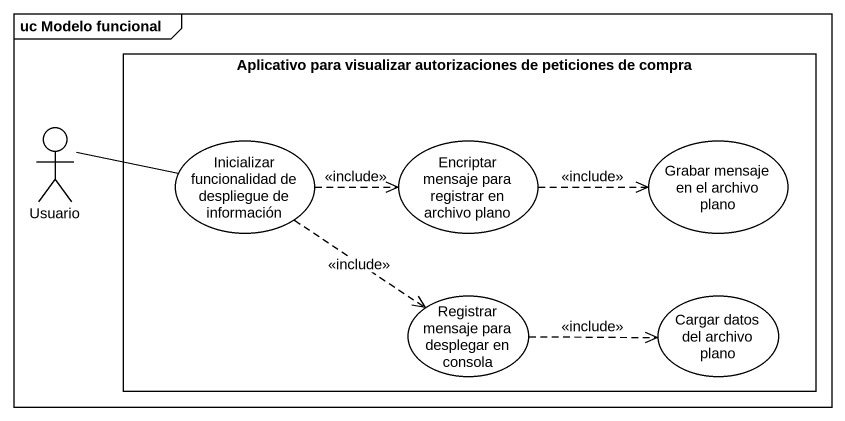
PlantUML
@startuml
mainframe uc Modelo funcional
rectangle "Aplicativo para visualizar autorizaciones de peticiones de compra" as Aplicativo_para_visualizar {
  usecase "Inicializar funcionalidad de despliegue de información" as Inicializar_funcionalidad
  usecase "Encriptar mensaje para registrar en archivo plano" as Encriptar_mensaje_para
  usecase "Grabar mensaje en el archivo plano" as Grabar_mensaje_en_el
  usecase "Registrar mensaje para desplegar en consola" as Registrar_mensaje_para
  usecase "Cargar datos del archivo plano" as Cargar_datos_del_archivo
}
actor Usuario
Usuario -right- Inicializar_funcionalidad
Inicializar_funcionalidad .right.> Encriptar_mensaje_para : <<include>>
Inicializar_funcionalidad ..> Registrar_mensaje_para : <<include>>
Encriptar_mensaje_para .right.> Grabar_mensaje_en_el : <<include>>
Registrar_mensaje_para .right.> Cargar_datos_del_archivo : <<include>>
@enduml
